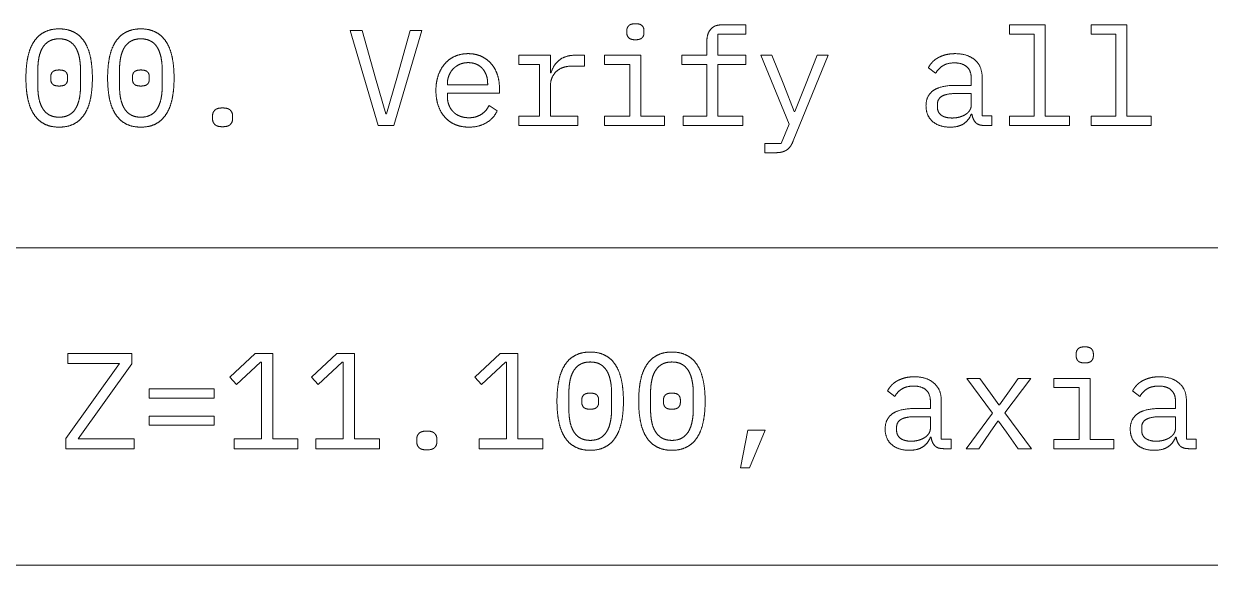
# Model space of a CAD drawing. Header units: millimetres. Extents: x 25 to 584, y 11 to 410.
# Drawn here: x 510.66 to 536.8, y 44.35 to 56.29 of the extents above; entities that cross this region are included whole.
import ezdxf

# ---------------------------------------------------------------- set-up
doc = ezdxf.new("R2010")
doc.units = ezdxf.units.MM
doc.layers.add('dims', color=7, linetype='Continuous', lineweight=5)

msp = doc.modelspace()

# ---------------------------------------------------------------- linework, layer by layer
at = {"layer": 'dims'}
for p, q in [((526.576, 56.266), (526.057, 56.266)), ((526.576, 56.062), (526.576, 56.266)), ((532.384, 56.266), (532.384, 56.062)), ((533.164, 56.266), (532.384, 56.266)), ((533.164, 54.25), (533.164, 56.266)), ((534.184, 56.266), (534.184, 56.062)), ((534.964, 56.266), (534.184, 56.266)), ((534.964, 54.25), (534.964, 56.266)), ((517.852, 56.14), (518.474, 54.046)), ((518.119, 56.14), (517.852, 56.14)), ((518.416, 55.093), (518.119, 56.14)), ((518.815, 54.046), (519.436, 56.14)), ((519.179, 56.14), (518.881, 55.093)), ((519.436, 56.14), (519.179, 56.14)), ((523.951, 56.137), (523.951, 56.089)), ((524.329, 56.089), (524.329, 56.137)), ((525.955, 56.062), (526.576, 56.062)), ((525.955, 55.594), (525.955, 56.062)), ((532.384, 56.062), (532.924, 56.062)), ((532.924, 56.062), (532.924, 54.25)), ((534.184, 56.062), (534.724, 56.062)), ((534.724, 56.062), (534.724, 54.25)), ((525.715, 55.912), (525.715, 55.594)), ((521.575, 55.594), (521.575, 55.39)), ((522.269, 55.594), (521.575, 55.594)), ((522.269, 55.204), (522.269, 55.594)), ((523.021, 55.594), (522.805, 55.594)), ((523.021, 55.354), (523.021, 55.594)), ((523.462, 55.594), (523.462, 55.39)), ((524.26, 55.594), (523.462, 55.594)), ((524.26, 54.25), (524.26, 55.594)), ((525.164, 55.594), (525.164, 55.39)), ((525.715, 55.594), (525.164, 55.594)), ((526.576, 55.594), (525.955, 55.594)), ((526.576, 55.39), (526.576, 55.594)), ((526.904, 55.594), (527.527, 54.076)), ((527.149, 55.594), (526.904, 55.594)), ((527.41, 54.946), (527.149, 55.594)), ((527.617, 53.707), (528.385, 55.594)), ((528.145, 55.594), (527.884, 54.946)), ((528.385, 55.594), (528.145, 55.594)), ((510.974, 54.922), (510.974, 55.264)), ((511.915, 55.264), (511.915, 54.922)), ((512.774, 54.922), (512.774, 55.264)), ((513.715, 55.264), (513.715, 54.922)), ((521.575, 55.39), (522.029, 55.39)), ((522.029, 55.39), (522.029, 54.25)), ((522.284, 55.204), (522.269, 55.204)), ((522.73, 55.354), (523.021, 55.354)), ((523.462, 55.39), (524.02, 55.39)), ((524.02, 55.39), (524.02, 54.25)), ((525.164, 55.39), (525.715, 55.39)), ((525.715, 55.39), (525.715, 54.25)), ((525.955, 55.39), (526.576, 55.39)), ((525.955, 54.25), (525.955, 55.39)), ((530.594, 55.318), (530.755, 55.198)), ((511.259, 55.126), (511.259, 55.06)), ((511.63, 55.06), (511.63, 55.126)), ((513.059, 55.126), (513.059, 55.06)), ((513.43, 55.06), (513.43, 55.126)), ((518.641, 54.301), (518.416, 55.093)), ((518.881, 55.093), (518.656, 54.301)), ((519.997, 54.94), (519.997, 54.961)), ((520.885, 54.94), (519.997, 54.94)), ((520.885, 54.973), (520.885, 54.94)), ((522.269, 54.25), (522.269, 54.919)), ((527.641, 54.358), (527.41, 54.946)), ((527.884, 54.946), (527.654, 54.358)), ((531.539, 54.931), (531.209, 54.931)), ((531.539, 55.084), (531.539, 54.931)), ((531.779, 54.256), (531.779, 55.108)), ((519.997, 54.76), (521.144, 54.76)), ((519.997, 54.688), (519.997, 54.76)), ((521.144, 54.76), (521.144, 54.874)), ((531.209, 54.751), (531.539, 54.751)), ((531.539, 54.751), (531.539, 54.496)), ((521.092, 54.367), (520.915, 54.487)), ((530.794, 54.454), (530.794, 54.517)), ((514.822, 54.253), (514.822, 54.199)), ((515.266, 54.199), (515.266, 54.253)), ((518.656, 54.301), (518.641, 54.301)), ((521.575, 54.25), (521.575, 54.046)), ((522.029, 54.25), (521.575, 54.25)), ((522.869, 54.25), (522.269, 54.25)), ((522.869, 54.046), (522.869, 54.25)), ((523.462, 54.25), (523.462, 54.046)), ((524.02, 54.25), (523.462, 54.25)), ((524.782, 54.25), (524.26, 54.25)), ((524.782, 54.046), (524.782, 54.25)), ((525.194, 54.25), (525.194, 54.046)), ((525.715, 54.25), (525.194, 54.25)), ((526.507, 54.25), (525.955, 54.25)), ((526.507, 54.046), (526.507, 54.25)), ((527.654, 54.358), (527.641, 54.358)), ((531.539, 54.298), (531.554, 54.298)), ((531.994, 54.256), (531.779, 54.256)), ((531.994, 54.046), (531.994, 54.256)), ((532.384, 54.25), (532.384, 54.046)), ((532.924, 54.25), (532.384, 54.25)), ((533.704, 54.25), (533.164, 54.25)), ((533.704, 54.046), (533.704, 54.25)), ((534.184, 54.25), (534.184, 54.046)), ((534.724, 54.25), (534.184, 54.25)), ((535.504, 54.25), (534.964, 54.25)), ((535.504, 54.046), (535.504, 54.25)), ((518.474, 54.046), (518.815, 54.046)), ((521.575, 54.046), (522.869, 54.046)), ((523.462, 54.046), (524.782, 54.046)), ((525.194, 54.046), (526.507, 54.046)), ((527.527, 54.076), (527.354, 53.65)), ((531.829, 54.046), (531.994, 54.046)), ((532.384, 54.046), (533.704, 54.046)), ((534.184, 54.046), (535.504, 54.046)), ((526.994, 53.65), (526.994, 53.446)), ((527.354, 53.65), (526.994, 53.65)), ((526.994, 53.446), (527.221, 53.446)), ((432.22, 51.35), (566.75, 51.35)), ((511.639, 49.016), (511.639, 48.796)), ((513.049, 49.016), (511.639, 49.016)), ((513.049, 48.791), (513.049, 49.016)), ((515.759, 49.016), (515.204, 48.496)), ((516.151, 49.016), (515.759, 49.016)), ((516.151, 47.141), (516.151, 49.016)), ((517.559, 49.016), (517.004, 48.496)), ((517.951, 49.016), (517.559, 49.016)), ((517.951, 47.141), (517.951, 49.016)), ((521.159, 49.016), (520.604, 48.496)), ((521.551, 49.016), (521.159, 49.016)), ((521.551, 47.141), (521.551, 49.016)), ((533.851, 49.012), (533.851, 48.964)), ((534.229, 48.964), (534.229, 49.012)), ((512.774, 48.796), (511.589, 47.146)), ((511.639, 48.796), (512.774, 48.796)), ((511.861, 47.141), (513.049, 48.791)), ((515.35, 48.337), (515.879, 48.829)), ((515.879, 48.829), (515.899, 48.829)), ((515.899, 48.829), (515.899, 47.141)), ((517.15, 48.337), (517.679, 48.829)), ((517.679, 48.829), (517.699, 48.829)), ((517.699, 48.829), (517.699, 47.141)), ((520.75, 48.337), (521.279, 48.829)), ((521.279, 48.829), (521.299, 48.829)), ((521.299, 48.829), (521.299, 47.141)), ((515.204, 48.496), (515.35, 48.337)), ((517.004, 48.496), (517.15, 48.337)), ((520.604, 48.496), (520.75, 48.337)), ((531.442, 48.469), (532.004, 47.707)), ((531.73, 48.469), (531.442, 48.469)), ((531.964, 48.142), (531.73, 48.469)), ((532.282, 47.711), (532.849, 48.469)), ((532.574, 48.469), (532.342, 48.142)), ((532.849, 48.469), (532.574, 48.469)), ((533.362, 48.469), (533.362, 48.266)), ((534.16, 48.469), (533.362, 48.469)), ((534.16, 47.126), (534.16, 48.469)), ((513.43, 48.241), (513.43, 48.037)), ((514.859, 48.241), (513.43, 48.241)), ((514.859, 48.037), (514.859, 48.241)), ((522.674, 47.797), (522.674, 48.139)), ((523.615, 48.139), (523.615, 47.797)), ((524.474, 47.797), (524.474, 48.139)), ((525.415, 48.139), (525.415, 47.797)), ((529.694, 48.194), (529.855, 48.074)), ((532.15, 47.884), (531.964, 48.142)), ((532.342, 48.142), (532.162, 47.884)), ((533.362, 48.266), (533.92, 48.266)), ((533.92, 48.266), (533.92, 47.126)), ((535.094, 48.194), (535.255, 48.074)), ((513.43, 48.037), (514.859, 48.037)), ((522.959, 48.001), (522.959, 47.936)), ((523.33, 47.936), (523.33, 48.001)), ((524.759, 48.001), (524.759, 47.936)), ((525.13, 47.936), (525.13, 48.001)), ((530.639, 47.959), (530.639, 47.806)), ((530.879, 47.131), (530.879, 47.984)), ((532.162, 47.884), (532.15, 47.884)), ((536.039, 47.959), (536.039, 47.806)), ((536.279, 47.131), (536.279, 47.984)), ((513.43, 47.641), (513.43, 47.437)), ((514.859, 47.641), (513.43, 47.641)), ((514.859, 47.437), (514.859, 47.641)), ((530.639, 47.806), (530.309, 47.806)), ((530.309, 47.626), (530.639, 47.626)), ((530.639, 47.626), (530.639, 47.371)), ((532.004, 47.707), (531.427, 46.921)), ((532.864, 46.921), (532.282, 47.711)), ((536.039, 47.806), (535.709, 47.806)), ((535.709, 47.626), (536.039, 47.626)), ((536.039, 47.626), (536.039, 47.371)), ((513.43, 47.437), (514.859, 47.437)), ((526.615, 47.329), (526.456, 46.499)), ((527.002, 47.329), (526.615, 47.329)), ((526.657, 46.499), (527.002, 47.329)), ((529.894, 47.329), (529.894, 47.392)), ((531.955, 47.284), (532.126, 47.531)), ((532.126, 47.531), (532.139, 47.531)), ((532.139, 47.531), (532.315, 47.284)), ((535.294, 47.329), (535.294, 47.392)), ((511.589, 47.146), (511.589, 46.921)), ((513.1, 47.141), (511.861, 47.141)), ((513.1, 46.921), (513.1, 47.141)), ((515.299, 47.141), (515.299, 46.921)), ((515.899, 47.141), (515.299, 47.141)), ((516.704, 47.141), (516.151, 47.141)), ((516.704, 46.921), (516.704, 47.141)), ((517.099, 47.141), (517.099, 46.921)), ((517.699, 47.141), (517.099, 47.141)), ((518.504, 47.141), (517.951, 47.141)), ((518.504, 46.921), (518.504, 47.141)), ((519.322, 47.129), (519.322, 47.074)), ((519.766, 47.074), (519.766, 47.129)), ((520.699, 47.141), (520.699, 46.921)), ((521.299, 47.141), (520.699, 47.141)), ((522.104, 47.141), (521.551, 47.141)), ((522.104, 46.921), (522.104, 47.141)), ((530.639, 47.174), (530.654, 47.174)), ((531.094, 47.131), (530.879, 47.131)), ((531.094, 46.921), (531.094, 47.131)), ((531.704, 46.921), (531.955, 47.284)), ((532.315, 47.284), (532.576, 46.921)), ((533.362, 47.126), (533.362, 46.921)), ((533.92, 47.126), (533.362, 47.126)), ((534.682, 47.126), (534.16, 47.126)), ((534.682, 46.921), (534.682, 47.126)), ((536.039, 47.174), (536.054, 47.174)), ((536.494, 47.131), (536.279, 47.131)), ((536.494, 46.921), (536.494, 47.131)), ((511.589, 46.921), (513.1, 46.921)), ((515.299, 46.921), (516.704, 46.921)), ((517.099, 46.921), (518.504, 46.921)), ((520.699, 46.921), (522.104, 46.921)), ((530.929, 46.921), (531.094, 46.921)), ((531.427, 46.921), (531.704, 46.921)), ((532.576, 46.921), (532.864, 46.921)), ((533.362, 46.921), (534.682, 46.921)), ((536.329, 46.921), (536.494, 46.921)), ((526.456, 46.499), (526.657, 46.499)), ((432.22, 44.35), (566.75, 44.35))]:
    msp.add_line(p, q, dxfattribs=at)
for points in [[(523.951, 56.137), (523.951, 56.203), (523.993, 56.246)], [(523.993, 56.246), (524.035, 56.29), (524.14, 56.29)], [(524.14, 56.29), (524.245, 56.29), (524.287, 56.246)], [(524.287, 56.246), (524.329, 56.203), (524.329, 56.137)], [(525.798, 56.167), (525.88, 56.266), (526.057, 56.266)], [(510.886, 55.891), (510.976, 56.029), (511.114, 56.102)], [(511.114, 56.102), (511.252, 56.176), (511.444, 56.176)], [(511.444, 55.957), (511.319, 55.957), (511.229, 55.907)], [(511.444, 56.176), (511.636, 56.176), (511.774, 56.102)], [(511.66, 55.907), (511.57, 55.957), (511.444, 55.957)], [(511.774, 56.102), (511.912, 56.029), (512.002, 55.891)], [(512.686, 55.891), (512.776, 56.029), (512.914, 56.102)], [(512.914, 56.102), (513.052, 56.176), (513.244, 56.176)], [(513.244, 55.957), (513.119, 55.957), (513.029, 55.907)], [(513.244, 56.176), (513.436, 56.176), (513.574, 56.102)], [(513.46, 55.907), (513.37, 55.957), (513.244, 55.957)], [(513.574, 56.102), (513.712, 56.029), (513.802, 55.891)], [(523.993, 55.979), (523.951, 56.023), (523.951, 56.089)], [(524.14, 55.936), (524.035, 55.936), (523.993, 55.979)], [(524.287, 55.979), (524.245, 55.936), (524.14, 55.936)], [(524.329, 56.089), (524.329, 56.023), (524.287, 55.979)], [(525.715, 55.912), (525.715, 56.068), (525.798, 56.167)], [(510.754, 55.55), (510.796, 55.753), (510.886, 55.891)], [(511.083, 55.768), (511.027, 55.678), (511, 55.549)], [(511.229, 55.907), (511.139, 55.858), (511.083, 55.768)], [(511.806, 55.768), (511.75, 55.858), (511.66, 55.907)], [(511.888, 55.549), (511.861, 55.678), (511.806, 55.768)], [(512.002, 55.891), (512.092, 55.753), (512.134, 55.55)], [(512.554, 55.55), (512.596, 55.753), (512.686, 55.891)], [(512.883, 55.768), (512.827, 55.678), (512.8, 55.549)], [(513.029, 55.907), (512.939, 55.858), (512.883, 55.768)], [(513.606, 55.768), (513.55, 55.858), (513.46, 55.907)], [(513.688, 55.549), (513.661, 55.678), (513.606, 55.768)], [(513.802, 55.891), (513.892, 55.753), (513.934, 55.55)], [(510.712, 55.093), (510.712, 55.348), (510.754, 55.55)], [(511, 55.549), (510.974, 55.42), (510.974, 55.264)], [(511.915, 55.264), (511.915, 55.42), (511.888, 55.549)], [(512.134, 55.55), (512.176, 55.348), (512.176, 55.093)], [(512.512, 55.093), (512.512, 55.348), (512.554, 55.55)], [(512.8, 55.549), (512.774, 55.42), (512.774, 55.264)], [(513.715, 55.264), (513.715, 55.42), (513.688, 55.549)], [(513.934, 55.55), (513.976, 55.348), (513.976, 55.093)], [(519.943, 55.409), (520.036, 55.516), (520.167, 55.573)], [(520.167, 55.573), (520.297, 55.63), (520.456, 55.63)], [(520.456, 55.432), (520.357, 55.432), (520.273, 55.396)], [(520.456, 55.63), (520.612, 55.63), (520.74, 55.573)], [(520.632, 55.399), (520.552, 55.432), (520.456, 55.432)], [(520.74, 55.573), (520.867, 55.516), (520.957, 55.415)], [(522.284, 55.204), (522.331, 55.387), (522.465, 55.49)], [(522.465, 55.49), (522.599, 55.594), (522.805, 55.594)], [(530.594, 55.318), (530.624, 55.378), (530.674, 55.435)], [(530.674, 55.435), (530.725, 55.492), (530.8, 55.535)], [(530.8, 55.535), (530.875, 55.579), (530.971, 55.604)], [(531.169, 55.426), (531.014, 55.426), (530.914, 55.364)], [(530.971, 55.604), (531.067, 55.63), (531.184, 55.63)], [(531.442, 55.34), (531.346, 55.426), (531.169, 55.426)], [(531.184, 55.63), (531.457, 55.63), (531.618, 55.492)], [(531.618, 55.492), (531.779, 55.354), (531.779, 55.108)], [(511.259, 55.126), (511.259, 55.186), (511.299, 55.228)], [(511.299, 55.228), (511.339, 55.27), (511.444, 55.27)], [(511.444, 55.27), (511.549, 55.27), (511.59, 55.228)], [(511.59, 55.228), (511.63, 55.186), (511.63, 55.126)], [(513.059, 55.126), (513.059, 55.186), (513.099, 55.228)], [(513.099, 55.228), (513.139, 55.27), (513.244, 55.27)], [(513.244, 55.27), (513.349, 55.27), (513.39, 55.228)], [(513.39, 55.228), (513.43, 55.186), (513.43, 55.126)], [(519.798, 55.153), (519.85, 55.303), (519.943, 55.409)], [(520.128, 55.297), (520.066, 55.234), (520.032, 55.148)], [(520.273, 55.396), (520.189, 55.36), (520.128, 55.297)], [(520.767, 55.304), (520.711, 55.366), (520.632, 55.399)], [(520.854, 55.159), (520.822, 55.243), (520.767, 55.304)], [(520.885, 54.973), (520.885, 55.075), (520.854, 55.159)], [(520.957, 55.415), (521.047, 55.315), (521.095, 55.177)], [(521.095, 55.177), (521.144, 55.039), (521.144, 54.874)], [(522.396, 55.234), (522.269, 55.114), (522.269, 54.919)], [(522.73, 55.354), (522.524, 55.354), (522.396, 55.234)], [(530.914, 55.364), (530.815, 55.303), (530.755, 55.198)], [(531.539, 55.084), (531.539, 55.255), (531.442, 55.34)], [(510.754, 54.634), (510.712, 54.835), (510.712, 55.093)], [(510.974, 54.922), (510.974, 54.763), (511, 54.635)], [(511.299, 54.958), (511.259, 55), (511.259, 55.06)], [(511.444, 54.916), (511.339, 54.916), (511.299, 54.958)], [(511.59, 54.958), (511.549, 54.916), (511.444, 54.916)], [(511.63, 55.06), (511.63, 55), (511.59, 54.958)], [(511.888, 54.635), (511.915, 54.763), (511.915, 54.922)], [(512.176, 55.093), (512.176, 54.835), (512.134, 54.634)], [(512.554, 54.634), (512.512, 54.835), (512.512, 55.093)], [(512.774, 54.922), (512.774, 54.763), (512.8, 54.635)], [(513.099, 54.958), (513.059, 55), (513.059, 55.06)], [(513.244, 54.916), (513.139, 54.916), (513.099, 54.958)], [(513.39, 54.958), (513.349, 54.916), (513.244, 54.916)], [(513.43, 55.06), (513.43, 55), (513.39, 54.958)], [(513.688, 54.635), (513.715, 54.763), (513.715, 54.922)], [(513.976, 55.093), (513.976, 54.835), (513.934, 54.634)], [(519.745, 54.817), (519.745, 55.003), (519.798, 55.153)], [(520.032, 55.148), (519.997, 55.063), (519.997, 54.961)], [(530.7, 54.814), (530.857, 54.931), (531.209, 54.931)], [(511, 54.635), (511.027, 54.508), (511.083, 54.418)], [(511.806, 54.418), (511.861, 54.508), (511.888, 54.635)], [(512.8, 54.635), (512.827, 54.508), (512.883, 54.418)], [(513.606, 54.418), (513.661, 54.508), (513.688, 54.635)], [(519.796, 54.485), (519.745, 54.634), (519.745, 54.817)], [(519.997, 54.688), (519.997, 54.586), (520.03, 54.499)], [(530.542, 54.481), (530.542, 54.697), (530.7, 54.814)], [(530.893, 54.691), (530.794, 54.631), (530.794, 54.517)], [(531.209, 54.751), (530.992, 54.751), (530.893, 54.691)], [(510.886, 54.295), (510.796, 54.433), (510.754, 54.634)], [(511.083, 54.418), (511.139, 54.328), (511.229, 54.278)], [(511.66, 54.278), (511.75, 54.328), (511.806, 54.418)], [(512.134, 54.634), (512.092, 54.433), (512.002, 54.295)], [(512.686, 54.295), (512.596, 54.433), (512.554, 54.634)], [(512.883, 54.418), (512.939, 54.328), (513.029, 54.278)], [(513.46, 54.278), (513.55, 54.328), (513.606, 54.418)], [(513.934, 54.634), (513.892, 54.433), (513.802, 54.295)], [(514.822, 54.253), (514.822, 54.331), (514.872, 54.382)], [(514.872, 54.382), (514.921, 54.433), (515.044, 54.433)], [(515.044, 54.433), (515.167, 54.433), (515.217, 54.382)], [(515.217, 54.382), (515.266, 54.331), (515.266, 54.253)], [(519.942, 54.23), (519.847, 54.337), (519.796, 54.485)], [(520.03, 54.499), (520.064, 54.412), (520.125, 54.349)], [(520.741, 54.289), (520.855, 54.361), (520.915, 54.487)], [(530.686, 54.136), (530.542, 54.262), (530.542, 54.481)], [(530.794, 54.454), (530.794, 54.334), (530.88, 54.272)], [(531.418, 54.293), (531.475, 54.331), (531.507, 54.383)], [(531.507, 54.383), (531.539, 54.436), (531.539, 54.496)], [(511.114, 54.083), (510.976, 54.157), (510.886, 54.295)], [(511.229, 54.278), (511.319, 54.229), (511.444, 54.229)], [(511.444, 54.229), (511.57, 54.229), (511.66, 54.278)], [(512.002, 54.295), (511.912, 54.157), (511.774, 54.083)], [(512.914, 54.083), (512.776, 54.157), (512.686, 54.295)], [(513.029, 54.278), (513.119, 54.229), (513.244, 54.229)], [(513.244, 54.229), (513.37, 54.229), (513.46, 54.278)], [(513.802, 54.295), (513.712, 54.157), (513.574, 54.083)], [(514.872, 54.07), (514.822, 54.121), (514.822, 54.199)], [(515.266, 54.199), (515.266, 54.121), (515.217, 54.07)], [(520.17, 54.067), (520.036, 54.124), (519.942, 54.23)], [(520.125, 54.349), (520.186, 54.286), (520.275, 54.251)], [(520.275, 54.251), (520.364, 54.217), (520.471, 54.217)], [(520.471, 54.217), (520.627, 54.217), (520.741, 54.289)], [(521.092, 54.367), (521.024, 54.211), (520.863, 54.11)], [(531.074, 54.01), (530.83, 54.01), (530.686, 54.136)], [(530.88, 54.272), (530.965, 54.211), (531.115, 54.211)], [(531.115, 54.211), (531.209, 54.211), (531.285, 54.233)], [(531.285, 54.233), (531.361, 54.256), (531.418, 54.293)], [(531.539, 54.298), (531.487, 54.163), (531.375, 54.086)], [(531.629, 54.118), (531.569, 54.19), (531.554, 54.298)], [(531.829, 54.046), (531.689, 54.046), (531.629, 54.118)], [(511.444, 54.01), (511.252, 54.01), (511.114, 54.083)], [(511.774, 54.083), (511.636, 54.01), (511.444, 54.01)], [(513.244, 54.01), (513.052, 54.01), (512.914, 54.083)], [(513.574, 54.083), (513.436, 54.01), (513.244, 54.01)], [(515.044, 54.019), (514.921, 54.019), (514.872, 54.07)], [(515.217, 54.07), (515.167, 54.019), (515.044, 54.019)], [(520.471, 54.01), (520.304, 54.01), (520.17, 54.067)], [(520.863, 54.11), (520.702, 54.01), (520.471, 54.01)], [(531.375, 54.086), (531.262, 54.01), (531.074, 54.01)], [(527.557, 53.591), (527.524, 53.542), (527.479, 53.51)], [(527.617, 53.707), (527.59, 53.641), (527.557, 53.591)], [(527.371, 53.462), (527.309, 53.446), (527.221, 53.446)], [(527.479, 53.51), (527.434, 53.479), (527.371, 53.462)], [(533.893, 49.122), (533.935, 49.166), (534.04, 49.166)], [(534.04, 49.166), (534.145, 49.166), (534.187, 49.122)], [(522.586, 48.766), (522.676, 48.904), (522.814, 48.978)], [(522.814, 48.978), (522.952, 49.051), (523.144, 49.051)], [(523.144, 49.051), (523.336, 49.051), (523.474, 48.978)], [(523.474, 48.978), (523.612, 48.904), (523.702, 48.766)], [(524.386, 48.766), (524.476, 48.904), (524.614, 48.978)], [(524.614, 48.978), (524.752, 49.051), (524.944, 49.051)], [(524.944, 49.051), (525.136, 49.051), (525.274, 48.978)], [(525.274, 48.978), (525.412, 48.904), (525.502, 48.766)], [(533.851, 49.012), (533.851, 49.079), (533.893, 49.122)], [(533.893, 48.855), (533.851, 48.899), (533.851, 48.964)], [(534.187, 49.122), (534.229, 49.079), (534.229, 49.012)], [(534.229, 48.964), (534.229, 48.899), (534.187, 48.855)], [(522.454, 48.426), (522.496, 48.629), (522.586, 48.766)], [(522.783, 48.644), (522.727, 48.554), (522.7, 48.425)], [(522.929, 48.783), (522.839, 48.734), (522.783, 48.644)], [(523.144, 48.832), (523.019, 48.832), (522.929, 48.783)], [(523.36, 48.783), (523.27, 48.832), (523.144, 48.832)], [(523.506, 48.644), (523.45, 48.734), (523.36, 48.783)], [(523.588, 48.425), (523.561, 48.554), (523.506, 48.644)], [(523.702, 48.766), (523.792, 48.629), (523.834, 48.426)], [(524.254, 48.426), (524.296, 48.629), (524.386, 48.766)], [(524.583, 48.644), (524.527, 48.554), (524.5, 48.425)], [(524.729, 48.783), (524.639, 48.734), (524.583, 48.644)], [(524.944, 48.832), (524.819, 48.832), (524.729, 48.783)], [(525.16, 48.783), (525.07, 48.832), (524.944, 48.832)], [(525.306, 48.644), (525.25, 48.734), (525.16, 48.783)], [(525.388, 48.425), (525.361, 48.554), (525.306, 48.644)], [(525.502, 48.766), (525.592, 48.629), (525.634, 48.426)], [(534.04, 48.811), (533.935, 48.811), (533.893, 48.855)], [(534.187, 48.855), (534.145, 48.811), (534.04, 48.811)], [(522.412, 47.969), (522.412, 48.224), (522.454, 48.426)], [(522.7, 48.425), (522.674, 48.296), (522.674, 48.139)], [(523.615, 48.139), (523.615, 48.296), (523.588, 48.425)], [(523.834, 48.426), (523.876, 48.224), (523.876, 47.969)], [(524.212, 47.969), (524.212, 48.224), (524.254, 48.426)], [(524.5, 48.425), (524.474, 48.296), (524.474, 48.139)], [(525.415, 48.139), (525.415, 48.296), (525.388, 48.425)], [(525.634, 48.426), (525.676, 48.224), (525.676, 47.969)], [(529.774, 48.31), (529.825, 48.367), (529.9, 48.411)], [(529.9, 48.411), (529.975, 48.454), (530.071, 48.48)], [(530.071, 48.48), (530.167, 48.506), (530.284, 48.506)], [(530.284, 48.506), (530.557, 48.506), (530.718, 48.367)], [(530.718, 48.367), (530.879, 48.229), (530.879, 47.984)], [(535.174, 48.31), (535.225, 48.367), (535.3, 48.411)], [(535.3, 48.411), (535.375, 48.454), (535.471, 48.48)], [(535.471, 48.48), (535.567, 48.506), (535.684, 48.506)], [(535.684, 48.506), (535.957, 48.506), (536.118, 48.367)], [(536.118, 48.367), (536.279, 48.229), (536.279, 47.984)], [(522.959, 48.001), (522.959, 48.061), (522.999, 48.104)], [(522.999, 48.104), (523.039, 48.146), (523.144, 48.146)], [(523.144, 48.146), (523.249, 48.146), (523.29, 48.104)], [(523.29, 48.104), (523.33, 48.061), (523.33, 48.001)], [(524.759, 48.001), (524.759, 48.061), (524.799, 48.104)], [(524.799, 48.104), (524.839, 48.146), (524.944, 48.146)], [(524.944, 48.146), (525.049, 48.146), (525.09, 48.104)], [(525.09, 48.104), (525.13, 48.061), (525.13, 48.001)], [(529.694, 48.194), (529.724, 48.254), (529.774, 48.31)], [(530.014, 48.24), (529.915, 48.179), (529.855, 48.074)], [(530.269, 48.301), (530.114, 48.301), (530.014, 48.24)], [(530.542, 48.216), (530.446, 48.301), (530.269, 48.301)], [(530.639, 47.959), (530.639, 48.131), (530.542, 48.216)], [(535.094, 48.194), (535.124, 48.254), (535.174, 48.31)], [(535.414, 48.24), (535.315, 48.179), (535.255, 48.074)], [(535.669, 48.301), (535.514, 48.301), (535.414, 48.24)], [(535.942, 48.216), (535.846, 48.301), (535.669, 48.301)], [(536.039, 47.959), (536.039, 48.131), (535.942, 48.216)], [(522.454, 47.51), (522.412, 47.711), (522.412, 47.969)], [(522.999, 47.834), (522.959, 47.876), (522.959, 47.936)], [(523.33, 47.936), (523.33, 47.876), (523.29, 47.834)], [(523.876, 47.969), (523.876, 47.711), (523.834, 47.51)], [(524.254, 47.51), (524.212, 47.711), (524.212, 47.969)], [(524.799, 47.834), (524.759, 47.876), (524.759, 47.936)], [(525.13, 47.936), (525.13, 47.876), (525.09, 47.834)], [(525.676, 47.969), (525.676, 47.711), (525.634, 47.51)], [(522.674, 47.797), (522.674, 47.639), (522.7, 47.511)], [(523.144, 47.791), (523.039, 47.791), (522.999, 47.834)], [(523.29, 47.834), (523.249, 47.791), (523.144, 47.791)], [(523.588, 47.511), (523.615, 47.639), (523.615, 47.797)], [(524.474, 47.797), (524.474, 47.639), (524.5, 47.511)], [(524.944, 47.791), (524.839, 47.791), (524.799, 47.834)], [(525.09, 47.834), (525.049, 47.791), (524.944, 47.791)], [(525.388, 47.511), (525.415, 47.639), (525.415, 47.797)], [(529.642, 47.356), (529.642, 47.572), (529.8, 47.689)], [(529.8, 47.689), (529.957, 47.806), (530.309, 47.806)], [(530.309, 47.626), (530.092, 47.626), (529.993, 47.566)], [(535.042, 47.356), (535.042, 47.572), (535.2, 47.689)], [(535.2, 47.689), (535.357, 47.806), (535.709, 47.806)], [(535.709, 47.626), (535.492, 47.626), (535.393, 47.566)], [(522.586, 47.17), (522.496, 47.309), (522.454, 47.51)], [(522.7, 47.511), (522.727, 47.384), (522.783, 47.294)], [(523.506, 47.294), (523.561, 47.384), (523.588, 47.511)], [(523.834, 47.51), (523.792, 47.309), (523.702, 47.17)], [(524.386, 47.17), (524.296, 47.309), (524.254, 47.51)], [(524.5, 47.511), (524.527, 47.384), (524.583, 47.294)], [(525.306, 47.294), (525.361, 47.384), (525.388, 47.511)], [(525.634, 47.51), (525.592, 47.309), (525.502, 47.17)], [(529.786, 47.011), (529.642, 47.137), (529.642, 47.356)], [(529.993, 47.566), (529.894, 47.506), (529.894, 47.392)], [(529.894, 47.329), (529.894, 47.209), (529.98, 47.148)], [(530.607, 47.259), (530.639, 47.311), (530.639, 47.371)], [(535.186, 47.011), (535.042, 47.137), (535.042, 47.356)], [(535.393, 47.566), (535.294, 47.506), (535.294, 47.392)], [(535.294, 47.329), (535.294, 47.209), (535.38, 47.148)], [(536.007, 47.259), (536.039, 47.311), (536.039, 47.371)], [(519.322, 47.129), (519.322, 47.206), (519.372, 47.258)], [(519.372, 46.945), (519.322, 46.996), (519.322, 47.074)], [(519.372, 47.258), (519.421, 47.309), (519.544, 47.309)], [(519.544, 47.309), (519.667, 47.309), (519.717, 47.258)], [(519.717, 47.258), (519.766, 47.206), (519.766, 47.129)], [(519.766, 47.074), (519.766, 46.996), (519.717, 46.945)], [(522.814, 46.959), (522.676, 47.032), (522.586, 47.17)], [(522.783, 47.294), (522.839, 47.204), (522.929, 47.154)], [(522.929, 47.154), (523.019, 47.104), (523.144, 47.104)], [(523.144, 47.104), (523.27, 47.104), (523.36, 47.154)], [(523.36, 47.154), (523.45, 47.204), (523.506, 47.294)], [(523.702, 47.17), (523.612, 47.032), (523.474, 46.959)], [(524.614, 46.959), (524.476, 47.032), (524.386, 47.17)], [(524.583, 47.294), (524.639, 47.204), (524.729, 47.154)], [(524.729, 47.154), (524.819, 47.104), (524.944, 47.104)], [(524.944, 47.104), (525.07, 47.104), (525.16, 47.154)], [(525.16, 47.154), (525.25, 47.204), (525.306, 47.294)], [(525.502, 47.17), (525.412, 47.032), (525.274, 46.959)], [(529.98, 47.148), (530.065, 47.086), (530.215, 47.086)], [(530.215, 47.086), (530.309, 47.086), (530.385, 47.109)], [(530.385, 47.109), (530.461, 47.131), (530.518, 47.169)], [(530.639, 47.174), (530.587, 47.039), (530.475, 46.962)], [(530.518, 47.169), (530.575, 47.206), (530.607, 47.259)], [(530.729, 46.994), (530.669, 47.066), (530.654, 47.174)], [(535.38, 47.148), (535.465, 47.086), (535.615, 47.086)], [(535.615, 47.086), (535.709, 47.086), (535.785, 47.109)], [(535.785, 47.109), (535.861, 47.131), (535.918, 47.169)], [(536.039, 47.174), (535.987, 47.039), (535.875, 46.962)], [(535.918, 47.169), (535.975, 47.206), (536.007, 47.259)], [(536.129, 46.994), (536.069, 47.066), (536.054, 47.174)], [(519.544, 46.894), (519.421, 46.894), (519.372, 46.945)], [(519.717, 46.945), (519.667, 46.894), (519.544, 46.894)], [(523.144, 46.886), (522.952, 46.886), (522.814, 46.959)], [(523.474, 46.959), (523.336, 46.886), (523.144, 46.886)], [(524.944, 46.886), (524.752, 46.886), (524.614, 46.959)], [(525.274, 46.959), (525.136, 46.886), (524.944, 46.886)], [(530.174, 46.886), (529.93, 46.886), (529.786, 47.011)], [(530.475, 46.962), (530.362, 46.886), (530.174, 46.886)], [(530.929, 46.921), (530.789, 46.921), (530.729, 46.994)], [(535.574, 46.886), (535.33, 46.886), (535.186, 47.011)], [(535.875, 46.962), (535.762, 46.886), (535.574, 46.886)], [(536.329, 46.921), (536.189, 46.921), (536.129, 46.994)]]:
    msp.add_open_spline(points, degree=2, dxfattribs=at)

doc.saveas('drawing.dxf')
